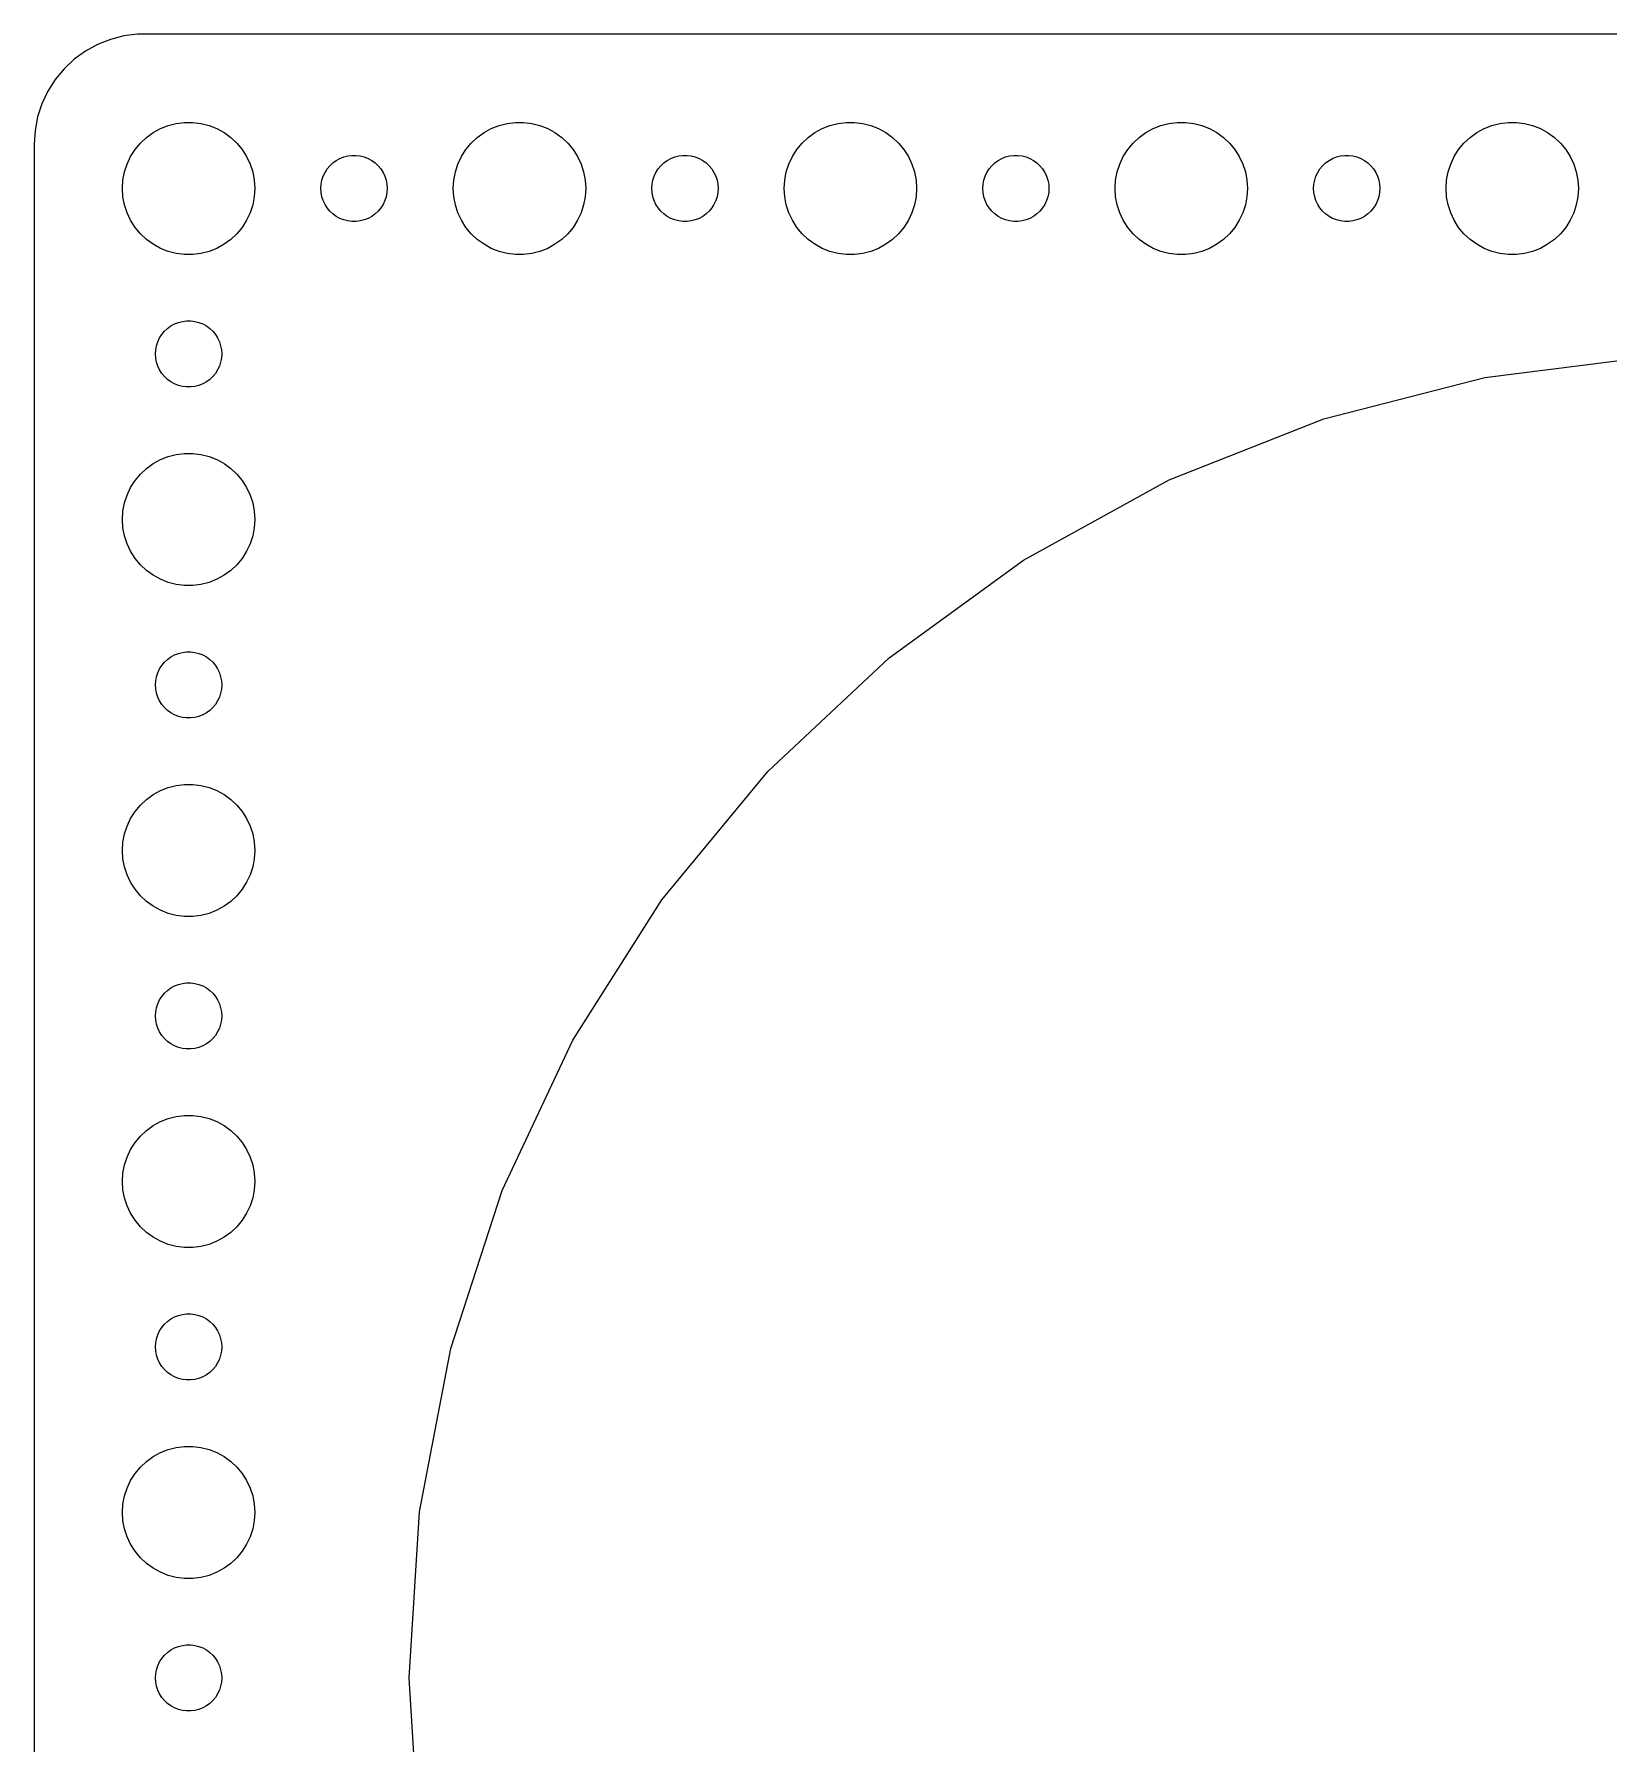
# Model space of a CAD drawing. Header units: metres. Extents: x -202 to 202, y -74 to 74.
# Drawn here: x -202 to -130.6, y -3 to 74.5 of the extents above; entities that cross this region are included whole.
import ezdxf

# ---------------------------------------------------------------- set-up
doc = ezdxf.new("R2010")
doc.units = ezdxf.units.M

msp = doc.modelspace()

# ---------------------------------------------------------------- linework, layer by layer
for p, q in [((-197.937, 74.4114), (-198.545, 74.2553)), ((-197.314, 74.4901), (-197.937, 74.4114)), ((197.314, 74.4901), (-197.314, 74.4901)), ((-199.679, 73.7216), (-200.187, 73.3526)), ((-199.129, 74.0241), (-199.679, 73.7216)), ((-198.545, 74.2553), (-199.129, 74.0241)), ((-200.645, 72.9227), (-201.045, 72.4389)), ((-200.187, 73.3526), (-200.645, 72.9227)), ((-201.045, 72.4389), (-201.382, 71.9088)), ((-201.649, 71.3406), (-201.843, 70.7434)), ((-201.382, 71.9088), (-201.649, 71.3406)), ((-201.843, 70.7434), (-201.961, 70.1267)), ((-201.961, 70.1267), (-202, 69.5)), ((-197.187, 69.5536), (-196.912, 69.8115)), ((-196.912, 69.8115), (-196.607, 70.033)), ((-196.607, 70.033), (-196.277, 70.2145)), ((-196.277, 70.2145), (-195.927, 70.3532)), ((-195.927, 70.3532), (-195.562, 70.4469)), ((-195.562, 70.4469), (-195.188, 70.4941)), ((-195.188, 70.4941), (-194.812, 70.4941)), ((-194.812, 70.4941), (-194.438, 70.4469)), ((-194.438, 70.4469), (-194.073, 70.3532)), ((-194.073, 70.3532), (-193.723, 70.2145)), ((-193.723, 70.2145), (-193.393, 70.033)), ((-193.393, 70.033), (-193.088, 69.8115)), ((-193.088, 69.8115), (-192.813, 69.5536)), ((-182.187, 69.5536), (-181.912, 69.8115)), ((-181.912, 69.8115), (-181.607, 70.033)), ((-181.607, 70.033), (-181.277, 70.2145)), ((-181.277, 70.2145), (-180.927, 70.3532)), ((-180.927, 70.3532), (-180.562, 70.4469)), ((-180.562, 70.4469), (-180.188, 70.4941)), ((-180.188, 70.4941), (-179.812, 70.4941)), ((-179.812, 70.4941), (-179.438, 70.4469)), ((-179.438, 70.4469), (-179.073, 70.3532)), ((-179.073, 70.3532), (-178.723, 70.2145)), ((-178.723, 70.2145), (-178.393, 70.033)), ((-178.393, 70.033), (-178.088, 69.8115)), ((-178.088, 69.8115), (-177.813, 69.5536)), ((-167.187, 69.5536), (-166.912, 69.8115)), ((-166.912, 69.8115), (-166.607, 70.033)), ((-166.607, 70.033), (-166.277, 70.2145)), ((-166.277, 70.2145), (-165.927, 70.3532)), ((-165.927, 70.3532), (-165.562, 70.4469)), ((-165.562, 70.4469), (-165.188, 70.4941)), ((-165.188, 70.4941), (-164.812, 70.4941)), ((-164.812, 70.4941), (-164.438, 70.4469)), ((-164.438, 70.4469), (-164.073, 70.3532)), ((-164.073, 70.3532), (-163.723, 70.2145)), ((-163.723, 70.2145), (-163.393, 70.033)), ((-163.393, 70.033), (-163.088, 69.8115)), ((-163.088, 69.8115), (-162.813, 69.5536)), ((-152.187, 69.5536), (-151.912, 69.8115)), ((-151.912, 69.8115), (-151.607, 70.033)), ((-151.607, 70.033), (-151.277, 70.2145)), ((-151.277, 70.2145), (-150.927, 70.3532)), ((-150.927, 70.3532), (-150.562, 70.4469)), ((-150.562, 70.4469), (-150.188, 70.4941)), ((-150.188, 70.4941), (-149.812, 70.4941)), ((-149.812, 70.4941), (-149.438, 70.4469)), ((-149.438, 70.4469), (-149.073, 70.3532)), ((-149.073, 70.3532), (-148.723, 70.2145)), ((-148.723, 70.2145), (-148.393, 70.033)), ((-148.393, 70.033), (-148.088, 69.8115)), ((-148.088, 69.8115), (-147.813, 69.5536)), ((-137.187, 69.5536), (-136.912, 69.8115)), ((-136.912, 69.8115), (-136.607, 70.033)), ((-136.607, 70.033), (-136.277, 70.2145)), ((-136.277, 70.2145), (-135.927, 70.3532)), ((-135.927, 70.3532), (-135.562, 70.4469)), ((-135.562, 70.4469), (-135.188, 70.4941)), ((-135.188, 70.4941), (-134.812, 70.4941)), ((-134.812, 70.4941), (-134.438, 70.4469)), ((-134.438, 70.4469), (-134.073, 70.3532)), ((-134.073, 70.3532), (-133.723, 70.2145)), ((-133.723, 70.2145), (-133.393, 70.033)), ((-133.393, 70.033), (-133.088, 69.8115)), ((-133.088, 69.8115), (-132.813, 69.5536)), ((-202, 69.5), (-202, -69.5)), ((-197.629, 68.9453), (-197.427, 69.2634)), ((-197.427, 69.2634), (-197.187, 69.5536)), ((-192.813, 69.5536), (-192.573, 69.2634)), ((-192.573, 69.2634), (-192.371, 68.9453)), ((-187.964, 68.9266), (-187.781, 68.9734)), ((-187.781, 68.9734), (-187.594, 68.997)), ((-187.594, 68.997), (-187.406, 68.997)), ((-187.406, 68.997), (-187.219, 68.9734)), ((-187.219, 68.9734), (-187.036, 68.9266)), ((-182.629, 68.9453), (-182.427, 69.2634)), ((-182.427, 69.2634), (-182.187, 69.5536)), ((-177.813, 69.5536), (-177.573, 69.2634)), ((-177.573, 69.2634), (-177.371, 68.9453)), ((-172.964, 68.9266), (-172.781, 68.9734)), ((-172.781, 68.9734), (-172.594, 68.997)), ((-172.594, 68.997), (-172.406, 68.997)), ((-172.406, 68.997), (-172.219, 68.9734)), ((-172.219, 68.9734), (-172.036, 68.9266)), ((-167.629, 68.9453), (-167.427, 69.2634)), ((-167.427, 69.2634), (-167.187, 69.5536)), ((-162.813, 69.5536), (-162.573, 69.2634)), ((-162.573, 69.2634), (-162.371, 68.9453)), ((-157.964, 68.9266), (-157.781, 68.9734)), ((-157.781, 68.9734), (-157.594, 68.997)), ((-157.594, 68.997), (-157.406, 68.997)), ((-157.406, 68.997), (-157.219, 68.9734)), ((-157.219, 68.9734), (-157.036, 68.9266)), ((-152.629, 68.9453), (-152.427, 69.2634)), ((-152.427, 69.2634), (-152.187, 69.5536)), ((-147.813, 69.5536), (-147.573, 69.2634)), ((-147.573, 69.2634), (-147.371, 68.9453)), ((-142.964, 68.9266), (-142.781, 68.9734)), ((-142.781, 68.9734), (-142.594, 68.997)), ((-142.594, 68.997), (-142.406, 68.997)), ((-142.406, 68.997), (-142.219, 68.9734)), ((-142.219, 68.9734), (-142.036, 68.9266)), ((-137.629, 68.9453), (-137.427, 69.2634)), ((-137.427, 69.2634), (-137.187, 69.5536)), ((-132.813, 69.5536), (-132.573, 69.2634)), ((-132.573, 69.2634), (-132.371, 68.9453)), ((-197.976, 67.876), (-197.906, 68.2461)), ((-197.906, 68.2461), (-197.789, 68.6044)), ((-197.789, 68.6044), (-197.629, 68.9453)), ((-192.371, 68.9453), (-192.211, 68.6044)), ((-192.211, 68.6044), (-192.094, 68.2461)), ((-192.094, 68.2461), (-192.024, 67.876)), ((-188.895, 68.0522), (-188.814, 68.2226)), ((-188.814, 68.2226), (-188.714, 68.3817)), ((-188.714, 68.3817), (-188.593, 68.5268)), ((-188.593, 68.5268), (-188.456, 68.6558)), ((-188.456, 68.6558), (-188.304, 68.7665)), ((-188.304, 68.7665), (-188.139, 68.8572)), ((-188.139, 68.8572), (-187.964, 68.9266)), ((-187.036, 68.9266), (-186.861, 68.8572)), ((-186.861, 68.8572), (-186.696, 68.7665)), ((-186.696, 68.7665), (-186.544, 68.6558)), ((-186.544, 68.6558), (-186.407, 68.5268)), ((-186.407, 68.5268), (-186.286, 68.3817)), ((-186.286, 68.3817), (-186.186, 68.2226)), ((-186.186, 68.2226), (-186.105, 68.0522)), ((-182.976, 67.876), (-182.906, 68.2461)), ((-182.906, 68.2461), (-182.789, 68.6044)), ((-182.789, 68.6044), (-182.629, 68.9453)), ((-177.371, 68.9453), (-177.211, 68.6044)), ((-177.211, 68.6044), (-177.094, 68.2461)), ((-177.094, 68.2461), (-177.024, 67.876)), ((-173.895, 68.0522), (-173.814, 68.2226)), ((-173.814, 68.2226), (-173.714, 68.3817)), ((-173.714, 68.3817), (-173.593, 68.5268)), ((-173.593, 68.5268), (-173.456, 68.6558)), ((-173.456, 68.6558), (-173.304, 68.7665)), ((-173.304, 68.7665), (-173.139, 68.8572)), ((-173.139, 68.8572), (-172.964, 68.9266)), ((-172.036, 68.9266), (-171.861, 68.8572)), ((-171.861, 68.8572), (-171.696, 68.7665)), ((-171.696, 68.7665), (-171.544, 68.6558)), ((-171.544, 68.6558), (-171.407, 68.5268)), ((-171.407, 68.5268), (-171.286, 68.3817)), ((-171.286, 68.3817), (-171.186, 68.2226)), ((-171.186, 68.2226), (-171.105, 68.0522)), ((-167.976, 67.876), (-167.906, 68.2461)), ((-167.906, 68.2461), (-167.789, 68.6044)), ((-167.789, 68.6044), (-167.629, 68.9453)), ((-162.371, 68.9453), (-162.211, 68.6044)), ((-162.211, 68.6044), (-162.094, 68.2461)), ((-162.094, 68.2461), (-162.024, 67.876)), ((-158.895, 68.0522), (-158.814, 68.2226)), ((-158.814, 68.2226), (-158.714, 68.3817)), ((-158.714, 68.3817), (-158.593, 68.5268)), ((-158.593, 68.5268), (-158.456, 68.6558)), ((-158.456, 68.6558), (-158.304, 68.7665)), ((-158.304, 68.7665), (-158.139, 68.8572)), ((-158.139, 68.8572), (-157.964, 68.9266)), ((-157.036, 68.9266), (-156.861, 68.8572)), ((-156.861, 68.8572), (-156.696, 68.7665)), ((-156.696, 68.7665), (-156.544, 68.6558)), ((-156.544, 68.6558), (-156.407, 68.5268)), ((-156.407, 68.5268), (-156.286, 68.3817)), ((-156.286, 68.3817), (-156.186, 68.2226)), ((-156.186, 68.2226), (-156.105, 68.0522)), ((-152.976, 67.876), (-152.906, 68.2461)), ((-152.906, 68.2461), (-152.789, 68.6044)), ((-152.789, 68.6044), (-152.629, 68.9453)), ((-147.371, 68.9453), (-147.211, 68.6044)), ((-147.211, 68.6044), (-147.094, 68.2461)), ((-147.094, 68.2461), (-147.024, 67.876)), ((-143.895, 68.0522), (-143.814, 68.2226)), ((-143.814, 68.2226), (-143.714, 68.3817)), ((-143.714, 68.3817), (-143.593, 68.5268)), ((-143.593, 68.5268), (-143.456, 68.6558)), ((-143.456, 68.6558), (-143.304, 68.7665)), ((-143.304, 68.7665), (-143.139, 68.8572)), ((-143.139, 68.8572), (-142.964, 68.9266)), ((-142.036, 68.9266), (-141.861, 68.8572)), ((-141.861, 68.8572), (-141.696, 68.7665)), ((-141.696, 68.7665), (-141.544, 68.6558)), ((-141.544, 68.6558), (-141.407, 68.5268)), ((-141.407, 68.5268), (-141.286, 68.3817)), ((-141.286, 68.3817), (-141.186, 68.2226)), ((-141.186, 68.2226), (-141.105, 68.0522)), ((-137.976, 67.876), (-137.906, 68.2461)), ((-137.906, 68.2461), (-137.789, 68.6044)), ((-137.789, 68.6044), (-137.629, 68.9453)), ((-132.371, 68.9453), (-132.211, 68.6044)), ((-132.211, 68.6044), (-132.094, 68.2461)), ((-132.094, 68.2461), (-132.024, 67.876)), ((-198, 67.5), (-197.976, 67.876)), ((-197.976, 67.124), (-198, 67.5)), ((-192.024, 67.876), (-192, 67.5)), ((-192, 67.5), (-192.024, 67.124)), ((-189, 67.5), (-188.988, 67.688)), ((-188.988, 67.312), (-189, 67.5)), ((-188.988, 67.688), (-188.953, 67.873)), ((-188.953, 67.873), (-188.895, 68.0522)), ((-186.105, 68.0522), (-186.047, 67.873)), ((-186.047, 67.873), (-186.012, 67.688)), ((-186.012, 67.688), (-186, 67.5)), ((-186, 67.5), (-186.012, 67.312)), ((-183, 67.5), (-182.976, 67.876)), ((-182.976, 67.124), (-183, 67.5)), ((-177.024, 67.876), (-177, 67.5)), ((-177, 67.5), (-177.024, 67.124)), ((-174, 67.5), (-173.988, 67.688)), ((-173.988, 67.312), (-174, 67.5)), ((-173.988, 67.688), (-173.953, 67.873)), ((-173.953, 67.873), (-173.895, 68.0522)), ((-171.105, 68.0522), (-171.047, 67.873)), ((-171.047, 67.873), (-171.012, 67.688)), ((-171.012, 67.688), (-171, 67.5)), ((-171, 67.5), (-171.012, 67.312)), ((-168, 67.5), (-167.976, 67.876)), ((-167.976, 67.124), (-168, 67.5)), ((-162.024, 67.876), (-162, 67.5)), ((-162, 67.5), (-162.024, 67.124)), ((-159, 67.5), (-158.988, 67.688)), ((-158.988, 67.312), (-159, 67.5)), ((-158.988, 67.688), (-158.953, 67.873)), ((-158.953, 67.873), (-158.895, 68.0522)), ((-156.105, 68.0522), (-156.047, 67.873)), ((-156.047, 67.873), (-156.012, 67.688)), ((-156.012, 67.688), (-156, 67.5)), ((-156, 67.5), (-156.012, 67.312)), ((-153, 67.5), (-152.976, 67.876)), ((-152.976, 67.124), (-153, 67.5)), ((-147.024, 67.876), (-147, 67.5)), ((-147, 67.5), (-147.024, 67.124)), ((-144, 67.5), (-143.988, 67.688)), ((-143.988, 67.312), (-144, 67.5)), ((-143.988, 67.688), (-143.953, 67.873)), ((-143.953, 67.873), (-143.895, 68.0522)), ((-141.105, 68.0522), (-141.047, 67.873)), ((-141.047, 67.873), (-141.012, 67.688)), ((-141.012, 67.688), (-141, 67.5)), ((-141, 67.5), (-141.012, 67.312)), ((-138, 67.5), (-137.976, 67.876)), ((-137.976, 67.124), (-138, 67.5)), ((-132.024, 67.876), (-132, 67.5)), ((-132, 67.5), (-132.024, 67.124)), ((-197.906, 66.7539), (-197.976, 67.124)), ((-197.789, 66.3956), (-197.906, 66.7539)), ((-192.094, 66.7539), (-192.211, 66.3956)), ((-192.024, 67.124), (-192.094, 66.7539)), ((-188.953, 67.127), (-188.988, 67.312)), ((-188.895, 66.9478), (-188.953, 67.127)), ((-188.814, 66.7774), (-188.895, 66.9478)), ((-188.714, 66.6183), (-188.814, 66.7774)), ((-186.186, 66.7774), (-186.286, 66.6183)), ((-186.105, 66.9478), (-186.186, 66.7774)), ((-186.047, 67.127), (-186.105, 66.9478)), ((-186.012, 67.312), (-186.047, 67.127)), ((-182.906, 66.7539), (-182.976, 67.124)), ((-182.789, 66.3956), (-182.906, 66.7539)), ((-177.094, 66.7539), (-177.211, 66.3956)), ((-177.024, 67.124), (-177.094, 66.7539)), ((-173.953, 67.127), (-173.988, 67.312)), ((-173.895, 66.9478), (-173.953, 67.127)), ((-173.814, 66.7774), (-173.895, 66.9478)), ((-173.714, 66.6183), (-173.814, 66.7774)), ((-171.186, 66.7774), (-171.286, 66.6183)), ((-171.105, 66.9478), (-171.186, 66.7774)), ((-171.047, 67.127), (-171.105, 66.9478)), ((-171.012, 67.312), (-171.047, 67.127)), ((-167.906, 66.7539), (-167.976, 67.124)), ((-167.789, 66.3956), (-167.906, 66.7539)), ((-162.094, 66.7539), (-162.211, 66.3956)), ((-162.024, 67.124), (-162.094, 66.7539)), ((-158.953, 67.127), (-158.988, 67.312)), ((-158.895, 66.9478), (-158.953, 67.127)), ((-158.814, 66.7774), (-158.895, 66.9478)), ((-158.714, 66.6183), (-158.814, 66.7774)), ((-156.186, 66.7774), (-156.286, 66.6183)), ((-156.105, 66.9478), (-156.186, 66.7774)), ((-156.047, 67.127), (-156.105, 66.9478)), ((-156.012, 67.312), (-156.047, 67.127)), ((-152.906, 66.7539), (-152.976, 67.124)), ((-152.789, 66.3956), (-152.906, 66.7539)), ((-147.094, 66.7539), (-147.211, 66.3956)), ((-147.024, 67.124), (-147.094, 66.7539)), ((-143.953, 67.127), (-143.988, 67.312)), ((-143.895, 66.9478), (-143.953, 67.127)), ((-143.814, 66.7774), (-143.895, 66.9478)), ((-143.714, 66.6183), (-143.814, 66.7774)), ((-141.186, 66.7774), (-141.286, 66.6183)), ((-141.105, 66.9478), (-141.186, 66.7774)), ((-141.047, 67.127), (-141.105, 66.9478)), ((-141.012, 67.312), (-141.047, 67.127)), ((-137.906, 66.7539), (-137.976, 67.124)), ((-137.789, 66.3956), (-137.906, 66.7539)), ((-132.094, 66.7539), (-132.211, 66.3956)), ((-132.024, 67.124), (-132.094, 66.7539)), ((-197.629, 66.0547), (-197.789, 66.3956)), ((-197.427, 65.7366), (-197.629, 66.0547)), ((-192.371, 66.0547), (-192.573, 65.7366)), ((-192.211, 66.3956), (-192.371, 66.0547)), ((-188.593, 66.4732), (-188.714, 66.6183)), ((-188.456, 66.3442), (-188.593, 66.4732)), ((-188.304, 66.2335), (-188.456, 66.3442)), ((-188.139, 66.1428), (-188.304, 66.2335)), ((-187.964, 66.0734), (-188.139, 66.1428)), ((-187.781, 66.0266), (-187.964, 66.0734)), ((-187.594, 66.003), (-187.781, 66.0266)), ((-187.406, 66.003), (-187.594, 66.003)), ((-187.219, 66.0266), (-187.406, 66.003)), ((-187.036, 66.0734), (-187.219, 66.0266)), ((-186.861, 66.1428), (-187.036, 66.0734)), ((-186.696, 66.2335), (-186.861, 66.1428)), ((-186.544, 66.3442), (-186.696, 66.2335)), ((-186.407, 66.4732), (-186.544, 66.3442)), ((-186.286, 66.6183), (-186.407, 66.4732)), ((-182.629, 66.0547), (-182.789, 66.3956)), ((-182.427, 65.7366), (-182.629, 66.0547)), ((-177.371, 66.0547), (-177.573, 65.7366)), ((-177.211, 66.3956), (-177.371, 66.0547)), ((-173.593, 66.4732), (-173.714, 66.6183)), ((-173.456, 66.3442), (-173.593, 66.4732)), ((-173.304, 66.2335), (-173.456, 66.3442)), ((-173.139, 66.1428), (-173.304, 66.2335)), ((-172.964, 66.0734), (-173.139, 66.1428)), ((-172.781, 66.0266), (-172.964, 66.0734)), ((-172.594, 66.003), (-172.781, 66.0266)), ((-172.406, 66.003), (-172.594, 66.003)), ((-172.219, 66.0266), (-172.406, 66.003)), ((-172.036, 66.0734), (-172.219, 66.0266)), ((-171.861, 66.1428), (-172.036, 66.0734)), ((-171.696, 66.2335), (-171.861, 66.1428)), ((-171.544, 66.3442), (-171.696, 66.2335)), ((-171.407, 66.4732), (-171.544, 66.3442)), ((-171.286, 66.6183), (-171.407, 66.4732)), ((-167.629, 66.0547), (-167.789, 66.3956)), ((-167.427, 65.7366), (-167.629, 66.0547)), ((-162.371, 66.0547), (-162.573, 65.7366)), ((-162.211, 66.3956), (-162.371, 66.0547)), ((-158.593, 66.4732), (-158.714, 66.6183)), ((-158.456, 66.3442), (-158.593, 66.4732)), ((-158.304, 66.2335), (-158.456, 66.3442)), ((-158.139, 66.1428), (-158.304, 66.2335)), ((-157.964, 66.0734), (-158.139, 66.1428)), ((-157.781, 66.0266), (-157.964, 66.0734)), ((-157.594, 66.003), (-157.781, 66.0266)), ((-157.406, 66.003), (-157.594, 66.003)), ((-157.219, 66.0266), (-157.406, 66.003)), ((-157.036, 66.0734), (-157.219, 66.0266)), ((-156.861, 66.1428), (-157.036, 66.0734)), ((-156.696, 66.2335), (-156.861, 66.1428)), ((-156.544, 66.3442), (-156.696, 66.2335)), ((-156.407, 66.4732), (-156.544, 66.3442)), ((-156.286, 66.6183), (-156.407, 66.4732)), ((-152.629, 66.0547), (-152.789, 66.3956)), ((-152.427, 65.7366), (-152.629, 66.0547)), ((-147.371, 66.0547), (-147.573, 65.7366)), ((-147.211, 66.3956), (-147.371, 66.0547)), ((-143.593, 66.4732), (-143.714, 66.6183)), ((-143.456, 66.3442), (-143.593, 66.4732)), ((-143.304, 66.2335), (-143.456, 66.3442)), ((-143.139, 66.1428), (-143.304, 66.2335)), ((-142.964, 66.0734), (-143.139, 66.1428)), ((-142.781, 66.0266), (-142.964, 66.0734)), ((-142.594, 66.003), (-142.781, 66.0266)), ((-142.406, 66.003), (-142.594, 66.003)), ((-142.219, 66.0266), (-142.406, 66.003)), ((-142.036, 66.0734), (-142.219, 66.0266)), ((-141.861, 66.1428), (-142.036, 66.0734)), ((-141.696, 66.2335), (-141.861, 66.1428)), ((-141.544, 66.3442), (-141.696, 66.2335)), ((-141.407, 66.4732), (-141.544, 66.3442)), ((-141.286, 66.6183), (-141.407, 66.4732)), ((-137.629, 66.0547), (-137.789, 66.3956)), ((-137.427, 65.7366), (-137.629, 66.0547)), ((-132.371, 66.0547), (-132.573, 65.7366)), ((-132.211, 66.3956), (-132.371, 66.0547)), ((-197.187, 65.4464), (-197.427, 65.7366)), ((-196.912, 65.1885), (-197.187, 65.4464)), ((-196.607, 64.967), (-196.912, 65.1885)), ((-193.088, 65.1885), (-193.393, 64.967)), ((-192.813, 65.4464), (-193.088, 65.1885)), ((-192.573, 65.7366), (-192.813, 65.4464)), ((-182.187, 65.4464), (-182.427, 65.7366)), ((-181.912, 65.1885), (-182.187, 65.4464)), ((-181.607, 64.967), (-181.912, 65.1885)), ((-178.088, 65.1885), (-178.393, 64.967)), ((-177.813, 65.4464), (-178.088, 65.1885)), ((-177.573, 65.7366), (-177.813, 65.4464)), ((-167.187, 65.4464), (-167.427, 65.7366)), ((-166.912, 65.1885), (-167.187, 65.4464)), ((-166.607, 64.967), (-166.912, 65.1885)), ((-163.088, 65.1885), (-163.393, 64.967)), ((-162.813, 65.4464), (-163.088, 65.1885)), ((-162.573, 65.7366), (-162.813, 65.4464)), ((-152.187, 65.4464), (-152.427, 65.7366)), ((-151.912, 65.1885), (-152.187, 65.4464)), ((-151.607, 64.967), (-151.912, 65.1885)), ((-148.088, 65.1885), (-148.393, 64.967)), ((-147.813, 65.4464), (-148.088, 65.1885)), ((-147.573, 65.7366), (-147.813, 65.4464)), ((-137.187, 65.4464), (-137.427, 65.7366)), ((-136.912, 65.1885), (-137.187, 65.4464)), ((-136.607, 64.967), (-136.912, 65.1885)), ((-133.088, 65.1885), (-133.393, 64.967)), ((-132.813, 65.4464), (-133.088, 65.1885)), ((-132.573, 65.7366), (-132.813, 65.4464)), ((-196.277, 64.7855), (-196.607, 64.967)), ((-195.927, 64.6468), (-196.277, 64.7855)), ((-195.562, 64.5531), (-195.927, 64.6468)), ((-195.188, 64.5059), (-195.562, 64.5531)), ((-194.812, 64.5059), (-195.188, 64.5059)), ((-194.438, 64.5531), (-194.812, 64.5059)), ((-194.073, 64.6468), (-194.438, 64.5531)), ((-193.723, 64.7855), (-194.073, 64.6468)), ((-193.393, 64.967), (-193.723, 64.7855)), ((-181.277, 64.7855), (-181.607, 64.967)), ((-180.927, 64.6468), (-181.277, 64.7855)), ((-180.562, 64.5531), (-180.927, 64.6468)), ((-180.188, 64.5059), (-180.562, 64.5531)), ((-179.812, 64.5059), (-180.188, 64.5059)), ((-179.438, 64.5531), (-179.812, 64.5059)), ((-179.073, 64.6468), (-179.438, 64.5531)), ((-178.723, 64.7855), (-179.073, 64.6468)), ((-178.393, 64.967), (-178.723, 64.7855)), ((-166.277, 64.7855), (-166.607, 64.967)), ((-165.927, 64.6468), (-166.277, 64.7855)), ((-165.562, 64.5531), (-165.927, 64.6468)), ((-165.188, 64.5059), (-165.562, 64.5531)), ((-164.812, 64.5059), (-165.188, 64.5059)), ((-164.438, 64.5531), (-164.812, 64.5059)), ((-164.073, 64.6468), (-164.438, 64.5531)), ((-163.723, 64.7855), (-164.073, 64.6468)), ((-163.393, 64.967), (-163.723, 64.7855)), ((-151.277, 64.7855), (-151.607, 64.967)), ((-150.927, 64.6468), (-151.277, 64.7855)), ((-150.562, 64.5531), (-150.927, 64.6468)), ((-150.188, 64.5059), (-150.562, 64.5531)), ((-149.812, 64.5059), (-150.188, 64.5059)), ((-149.438, 64.5531), (-149.812, 64.5059)), ((-149.073, 64.6468), (-149.438, 64.5531)), ((-148.723, 64.7855), (-149.073, 64.6468)), ((-148.393, 64.967), (-148.723, 64.7855)), ((-136.277, 64.7855), (-136.607, 64.967)), ((-135.927, 64.6468), (-136.277, 64.7855)), ((-135.562, 64.5531), (-135.927, 64.6468)), ((-135.188, 64.5059), (-135.562, 64.5531)), ((-134.812, 64.5059), (-135.188, 64.5059)), ((-134.438, 64.5531), (-134.812, 64.5059)), ((-134.073, 64.6468), (-134.438, 64.5531)), ((-133.723, 64.7855), (-134.073, 64.6468)), ((-133.393, 64.967), (-133.723, 64.7855)), ((-195.956, 61.1558), (-195.804, 61.2665)), ((-195.804, 61.2665), (-195.639, 61.3572)), ((-195.639, 61.3572), (-195.464, 61.4266)), ((-195.464, 61.4266), (-195.281, 61.4734)), ((-195.281, 61.4734), (-195.094, 61.497)), ((-195.094, 61.497), (-194.906, 61.497)), ((-194.906, 61.497), (-194.719, 61.4734)), ((-194.719, 61.4734), (-194.536, 61.4266)), ((-194.536, 61.4266), (-194.361, 61.3572)), ((-194.361, 61.3572), (-194.196, 61.2665)), ((-194.196, 61.2665), (-194.044, 61.1558)), ((-196.453, 60.373), (-196.395, 60.5522)), ((-196.395, 60.5522), (-196.314, 60.7226)), ((-196.314, 60.7226), (-196.214, 60.8817)), ((-196.214, 60.8817), (-196.093, 61.0268)), ((-196.093, 61.0268), (-195.956, 61.1558)), ((-194.044, 61.1558), (-193.907, 61.0268)), ((-193.907, 61.0268), (-193.786, 60.8817)), ((-193.786, 60.8817), (-193.686, 60.7226)), ((-193.686, 60.7226), (-193.605, 60.5522)), ((-193.605, 60.5522), (-193.547, 60.373)), ((-196.5, 60), (-196.488, 60.188)), ((-196.488, 59.812), (-196.5, 60)), ((-196.488, 60.188), (-196.453, 60.373)), ((-196.453, 59.627), (-196.488, 59.812)), ((-193.547, 60.373), (-193.512, 60.188)), ((-193.512, 59.812), (-193.547, 59.627)), ((-193.512, 60.188), (-193.5, 60)), ((-193.5, 60), (-193.512, 59.812)), ((-136.243, 58.9372), (-128.767, 59.8816)), ((-196.395, 59.4478), (-196.453, 59.627)), ((-196.314, 59.2774), (-196.395, 59.4478)), ((-196.214, 59.1183), (-196.314, 59.2774)), ((-196.093, 58.9732), (-196.214, 59.1183)), ((-195.956, 58.8442), (-196.093, 58.9732)), ((-193.907, 58.9732), (-194.044, 58.8442)), ((-193.786, 59.1183), (-193.907, 58.9732)), ((-193.686, 59.2774), (-193.786, 59.1183)), ((-193.605, 59.4478), (-193.686, 59.2774)), ((-193.547, 59.627), (-193.605, 59.4478)), ((-143.541, 57.0634), (-136.243, 58.9372)), ((-195.804, 58.7335), (-195.956, 58.8442)), ((-195.639, 58.6428), (-195.804, 58.7335)), ((-195.464, 58.5734), (-195.639, 58.6428)), ((-195.281, 58.5266), (-195.464, 58.5734)), ((-195.094, 58.503), (-195.281, 58.5266)), ((-194.906, 58.503), (-195.094, 58.503)), ((-194.719, 58.5266), (-194.906, 58.503)), ((-194.536, 58.5734), (-194.719, 58.5266)), ((-194.361, 58.6428), (-194.536, 58.5734)), ((-194.196, 58.7335), (-194.361, 58.6428)), ((-194.044, 58.8442), (-194.196, 58.7335)), ((-150.547, 54.2896), (-143.541, 57.0634)), ((-196.912, 54.8115), (-196.607, 55.033)), ((-196.607, 55.033), (-196.277, 55.2145)), ((-196.277, 55.2145), (-195.927, 55.3532)), ((-195.927, 55.3532), (-195.562, 55.4469)), ((-195.562, 55.4469), (-195.188, 55.4941)), ((-195.188, 55.4941), (-194.812, 55.4941)), ((-194.812, 55.4941), (-194.438, 55.4469)), ((-194.438, 55.4469), (-194.073, 55.3532)), ((-194.073, 55.3532), (-193.723, 55.2145)), ((-193.723, 55.2145), (-193.393, 55.033)), ((-193.393, 55.033), (-193.088, 54.8115)), ((-197.629, 53.9453), (-197.427, 54.2634)), ((-197.427, 54.2634), (-197.187, 54.5536)), ((-197.187, 54.5536), (-196.912, 54.8115)), ((-193.088, 54.8115), (-192.813, 54.5536)), ((-192.813, 54.5536), (-192.573, 54.2634)), ((-192.573, 54.2634), (-192.371, 53.9453)), ((-157.15, 50.6597), (-150.547, 54.2896)), ((-197.906, 53.2461), (-197.789, 53.6044)), ((-197.789, 53.6044), (-197.629, 53.9453)), ((-192.371, 53.9453), (-192.211, 53.6044)), ((-192.211, 53.6044), (-192.094, 53.2461)), ((-198, 52.5), (-197.976, 52.876)), ((-197.976, 52.876), (-197.906, 53.2461)), ((-192.094, 53.2461), (-192.024, 52.876)), ((-192.024, 52.876), (-192, 52.5)), ((-197.976, 52.124), (-198, 52.5)), ((-197.906, 51.7539), (-197.976, 52.124)), ((-192.024, 52.124), (-192.094, 51.7539)), ((-192, 52.5), (-192.024, 52.124)), ((-197.789, 51.3956), (-197.906, 51.7539)), ((-197.629, 51.0547), (-197.789, 51.3956)), ((-192.211, 51.3956), (-192.371, 51.0547)), ((-192.094, 51.7539), (-192.211, 51.3956)), ((-197.427, 50.7366), (-197.629, 51.0547)), ((-197.187, 50.4464), (-197.427, 50.7366)), ((-196.912, 50.1885), (-197.187, 50.4464)), ((-192.813, 50.4464), (-193.088, 50.1885)), ((-192.573, 50.7366), (-192.813, 50.4464)), ((-192.371, 51.0547), (-192.573, 50.7366)), ((-163.245, 46.2308), (-157.15, 50.6597)), ((-196.607, 49.967), (-196.912, 50.1885)), ((-196.277, 49.7855), (-196.607, 49.967)), ((-195.927, 49.6468), (-196.277, 49.7855)), ((-195.562, 49.5531), (-195.927, 49.6468)), ((-194.073, 49.6468), (-194.438, 49.5531)), ((-193.723, 49.7855), (-194.073, 49.6468)), ((-193.393, 49.967), (-193.723, 49.7855)), ((-193.088, 50.1885), (-193.393, 49.967)), ((-195.188, 49.5059), (-195.562, 49.5531)), ((-194.812, 49.5059), (-195.188, 49.5059)), ((-194.438, 49.5531), (-194.812, 49.5059)), ((-195.281, 46.4734), (-195.094, 46.497)), ((-195.094, 46.497), (-194.906, 46.497)), ((-194.906, 46.497), (-194.719, 46.4734)), ((-196.395, 45.5522), (-196.314, 45.7226)), ((-196.314, 45.7226), (-196.214, 45.8817)), ((-196.214, 45.8817), (-196.093, 46.0268)), ((-196.093, 46.0268), (-195.956, 46.1558)), ((-195.956, 46.1558), (-195.804, 46.2665)), ((-195.804, 46.2665), (-195.639, 46.3572)), ((-195.639, 46.3572), (-195.464, 46.4266)), ((-195.464, 46.4266), (-195.281, 46.4734)), ((-194.719, 46.4734), (-194.536, 46.4266)), ((-194.536, 46.4266), (-194.361, 46.3572)), ((-194.361, 46.3572), (-194.196, 46.2665)), ((-194.196, 46.2665), (-194.044, 46.1558)), ((-194.044, 46.1558), (-193.907, 46.0268)), ((-193.907, 46.0268), (-193.786, 45.8817)), ((-193.786, 45.8817), (-193.686, 45.7226)), ((-193.686, 45.7226), (-193.605, 45.5522)), ((-168.738, 41.0728), (-163.245, 46.2308)), ((-196.5, 45), (-196.488, 45.188)), ((-196.488, 44.812), (-196.5, 45)), ((-196.488, 45.188), (-196.453, 45.373)), ((-196.453, 45.373), (-196.395, 45.5522)), ((-193.605, 45.5522), (-193.547, 45.373)), ((-193.547, 45.373), (-193.512, 45.188)), ((-193.512, 45.188), (-193.5, 45)), ((-193.5, 45), (-193.512, 44.812)), ((-196.453, 44.627), (-196.488, 44.812)), ((-196.395, 44.4478), (-196.453, 44.627)), ((-196.314, 44.2774), (-196.395, 44.4478)), ((-196.214, 44.1183), (-196.314, 44.2774)), ((-193.686, 44.2774), (-193.786, 44.1183)), ((-193.605, 44.4478), (-193.686, 44.2774)), ((-193.547, 44.627), (-193.605, 44.4478)), ((-193.512, 44.812), (-193.547, 44.627)), ((-196.093, 43.9732), (-196.214, 44.1183)), ((-195.956, 43.8442), (-196.093, 43.9732)), ((-195.804, 43.7335), (-195.956, 43.8442)), ((-195.639, 43.6428), (-195.804, 43.7335)), ((-195.464, 43.5734), (-195.639, 43.6428)), ((-195.281, 43.5266), (-195.464, 43.5734)), ((-195.094, 43.503), (-195.281, 43.5266)), ((-194.906, 43.503), (-195.094, 43.503)), ((-194.719, 43.5266), (-194.906, 43.503)), ((-194.536, 43.5734), (-194.719, 43.5266)), ((-194.361, 43.6428), (-194.536, 43.5734)), ((-194.196, 43.7335), (-194.361, 43.6428)), ((-194.044, 43.8442), (-194.196, 43.7335)), ((-193.907, 43.9732), (-194.044, 43.8442)), ((-193.786, 44.1183), (-193.907, 43.9732)), ((-173.541, 35.2671), (-168.738, 41.0728)), ((-196.277, 40.2145), (-195.927, 40.3532)), ((-195.927, 40.3532), (-195.562, 40.4469)), ((-195.562, 40.4469), (-195.188, 40.4941)), ((-195.188, 40.4941), (-194.812, 40.4941)), ((-194.812, 40.4941), (-194.438, 40.4469)), ((-194.438, 40.4469), (-194.073, 40.3532)), ((-194.073, 40.3532), (-193.723, 40.2145)), ((-197.427, 39.2634), (-197.187, 39.5536)), ((-197.187, 39.5536), (-196.912, 39.8115)), ((-196.912, 39.8115), (-196.607, 40.033)), ((-196.607, 40.033), (-196.277, 40.2145)), ((-193.723, 40.2145), (-193.393, 40.033)), ((-193.393, 40.033), (-193.088, 39.8115)), ((-193.088, 39.8115), (-192.813, 39.5536)), ((-192.813, 39.5536), (-192.573, 39.2634)), ((-197.789, 38.6044), (-197.629, 38.9453)), ((-197.629, 38.9453), (-197.427, 39.2634)), ((-192.573, 39.2634), (-192.371, 38.9453)), ((-192.371, 38.9453), (-192.211, 38.6044)), ((-197.976, 37.876), (-197.906, 38.2461)), ((-197.906, 38.2461), (-197.789, 38.6044)), ((-192.211, 38.6044), (-192.094, 38.2461)), ((-192.094, 38.2461), (-192.024, 37.876)), ((-198, 37.5), (-197.976, 37.876)), ((-197.976, 37.124), (-198, 37.5)), ((-192.024, 37.876), (-192, 37.5)), ((-192, 37.5), (-192.024, 37.124)), ((-197.906, 36.7539), (-197.976, 37.124)), ((-197.789, 36.3956), (-197.906, 36.7539)), ((-192.094, 36.7539), (-192.211, 36.3956)), ((-192.024, 37.124), (-192.094, 36.7539)), ((-197.629, 36.0547), (-197.789, 36.3956)), ((-197.427, 35.7366), (-197.629, 36.0547)), ((-197.187, 35.4464), (-197.427, 35.7366)), ((-192.573, 35.7366), (-192.813, 35.4464)), ((-192.371, 36.0547), (-192.573, 35.7366)), ((-192.211, 36.3956), (-192.371, 36.0547)), ((-196.912, 35.1885), (-197.187, 35.4464)), ((-196.607, 34.967), (-196.912, 35.1885)), ((-196.277, 34.7855), (-196.607, 34.967)), ((-193.393, 34.967), (-193.723, 34.7855)), ((-193.088, 35.1885), (-193.393, 34.967)), ((-192.813, 35.4464), (-193.088, 35.1885)), ((-177.578, 28.9052), (-173.541, 35.2671)), ((-195.927, 34.6468), (-196.277, 34.7855)), ((-195.562, 34.5531), (-195.927, 34.6468)), ((-195.188, 34.5059), (-195.562, 34.5531)), ((-194.812, 34.5059), (-195.188, 34.5059)), ((-194.438, 34.5531), (-194.812, 34.5059)), ((-194.073, 34.6468), (-194.438, 34.5531)), ((-193.723, 34.7855), (-194.073, 34.6468)), ((-196.214, 30.8817), (-196.093, 31.0268)), ((-196.093, 31.0268), (-195.956, 31.1558)), ((-195.956, 31.1558), (-195.804, 31.2665)), ((-195.804, 31.2665), (-195.639, 31.3572)), ((-195.639, 31.3572), (-195.464, 31.4266)), ((-195.464, 31.4266), (-195.281, 31.4734)), ((-195.281, 31.4734), (-195.094, 31.497)), ((-195.094, 31.497), (-194.906, 31.497)), ((-194.906, 31.497), (-194.719, 31.4734)), ((-194.719, 31.4734), (-194.536, 31.4266)), ((-194.536, 31.4266), (-194.361, 31.3572)), ((-194.361, 31.3572), (-194.196, 31.2665)), ((-194.196, 31.2665), (-194.044, 31.1558)), ((-194.044, 31.1558), (-193.907, 31.0268)), ((-193.907, 31.0268), (-193.786, 30.8817)), ((-196.488, 30.188), (-196.453, 30.373)), ((-196.453, 30.373), (-196.395, 30.5522)), ((-196.395, 30.5522), (-196.314, 30.7226)), ((-196.314, 30.7226), (-196.214, 30.8817)), ((-193.786, 30.8817), (-193.686, 30.7226)), ((-193.686, 30.7226), (-193.605, 30.5522)), ((-193.605, 30.5522), (-193.547, 30.373)), ((-193.547, 30.373), (-193.512, 30.188)), ((-196.5, 30), (-196.488, 30.188)), ((-196.488, 29.812), (-196.5, 30)), ((-196.453, 29.627), (-196.488, 29.812)), ((-196.395, 29.4478), (-196.453, 29.627)), ((-196.314, 29.2774), (-196.395, 29.4478)), ((-193.605, 29.4478), (-193.686, 29.2774)), ((-193.547, 29.627), (-193.605, 29.4478)), ((-193.512, 29.812), (-193.547, 29.627)), ((-193.512, 30.188), (-193.5, 30)), ((-193.5, 30), (-193.512, 29.812)), ((-196.214, 29.1183), (-196.314, 29.2774)), ((-196.093, 28.9732), (-196.214, 29.1183)), ((-195.956, 28.8442), (-196.093, 28.9732)), ((-195.804, 28.7335), (-195.956, 28.8442)), ((-195.639, 28.6427), (-195.804, 28.7335)), ((-194.196, 28.7335), (-194.361, 28.6427)), ((-194.044, 28.8442), (-194.196, 28.7335)), ((-193.907, 28.9732), (-194.044, 28.8442)), ((-193.786, 29.1183), (-193.907, 28.9732)), ((-193.686, 29.2774), (-193.786, 29.1183)), ((-180.787, 22.0875), (-177.578, 28.9052)), ((-195.464, 28.5734), (-195.639, 28.6427)), ((-195.281, 28.5266), (-195.464, 28.5734)), ((-195.094, 28.503), (-195.281, 28.5266)), ((-194.906, 28.503), (-195.094, 28.503)), ((-194.719, 28.5266), (-194.906, 28.503)), ((-194.536, 28.5734), (-194.719, 28.5266)), ((-194.361, 28.6427), (-194.536, 28.5734)), ((-197.187, 24.5536), (-196.912, 24.8115)), ((-196.912, 24.8115), (-196.607, 25.033)), ((-196.607, 25.033), (-196.277, 25.2145)), ((-196.277, 25.2145), (-195.927, 25.3532)), ((-195.927, 25.3532), (-195.562, 25.4469)), ((-195.562, 25.4469), (-195.188, 25.4941)), ((-195.188, 25.4941), (-194.812, 25.4941)), ((-194.812, 25.4941), (-194.438, 25.4469)), ((-194.438, 25.4469), (-194.073, 25.3532)), ((-194.073, 25.3532), (-193.723, 25.2145)), ((-193.723, 25.2145), (-193.393, 25.033)), ((-193.393, 25.033), (-193.088, 24.8115)), ((-193.088, 24.8115), (-192.813, 24.5536)), ((-197.629, 23.9453), (-197.427, 24.2634)), ((-197.427, 24.2634), (-197.187, 24.5536)), ((-192.813, 24.5536), (-192.573, 24.2634)), ((-192.573, 24.2634), (-192.371, 23.9453)), ((-197.976, 22.876), (-197.906, 23.2461)), ((-197.906, 23.2461), (-197.789, 23.6044)), ((-197.789, 23.6044), (-197.629, 23.9453)), ((-192.371, 23.9453), (-192.211, 23.6044)), ((-192.211, 23.6044), (-192.094, 23.2461)), ((-192.094, 23.2461), (-192.024, 22.876)), ((-198, 22.5), (-197.976, 22.876)), ((-197.976, 22.124), (-198, 22.5)), ((-192.024, 22.876), (-192, 22.5)), ((-192, 22.5), (-192.024, 22.124)), ((-197.906, 21.7539), (-197.976, 22.124)), ((-197.789, 21.3956), (-197.906, 21.7539)), ((-192.094, 21.7539), (-192.211, 21.3956)), ((-192.024, 22.124), (-192.094, 21.7539)), ((-183.115, 14.9214), (-180.787, 22.0875)), ((-197.629, 21.0547), (-197.789, 21.3956)), ((-197.427, 20.7366), (-197.629, 21.0547)), ((-192.371, 21.0547), (-192.573, 20.7366)), ((-192.211, 21.3956), (-192.371, 21.0547)), ((-197.187, 20.4464), (-197.427, 20.7366)), ((-196.912, 20.1884), (-197.187, 20.4464)), ((-196.607, 19.967), (-196.912, 20.1884)), ((-193.088, 20.1884), (-193.393, 19.967)), ((-192.813, 20.4464), (-193.088, 20.1884)), ((-192.573, 20.7366), (-192.813, 20.4464)), ((-196.277, 19.7855), (-196.607, 19.967)), ((-195.927, 19.6468), (-196.277, 19.7855)), ((-195.562, 19.5531), (-195.927, 19.6468)), ((-195.188, 19.5059), (-195.562, 19.5531)), ((-194.812, 19.5059), (-195.188, 19.5059)), ((-194.438, 19.5531), (-194.812, 19.5059)), ((-194.073, 19.6468), (-194.438, 19.5531)), ((-193.723, 19.7855), (-194.073, 19.6468)), ((-193.393, 19.967), (-193.723, 19.7855)), ((-195.804, 16.2665), (-195.639, 16.3572)), ((-195.639, 16.3572), (-195.464, 16.4266)), ((-195.464, 16.4266), (-195.281, 16.4734)), ((-195.281, 16.4734), (-195.094, 16.497)), ((-195.094, 16.497), (-194.906, 16.497)), ((-194.906, 16.497), (-194.719, 16.4734)), ((-194.719, 16.4734), (-194.536, 16.4266)), ((-194.536, 16.4266), (-194.361, 16.3572)), ((-194.361, 16.3572), (-194.196, 16.2665)), ((-196.453, 15.373), (-196.395, 15.5522)), ((-196.395, 15.5522), (-196.314, 15.7226)), ((-196.314, 15.7226), (-196.214, 15.8817)), ((-196.214, 15.8817), (-196.093, 16.0268)), ((-196.093, 16.0268), (-195.956, 16.1558)), ((-195.956, 16.1558), (-195.804, 16.2665)), ((-194.196, 16.2665), (-194.044, 16.1558)), ((-194.044, 16.1558), (-193.907, 16.0268)), ((-193.907, 16.0268), (-193.786, 15.8817)), ((-193.786, 15.8817), (-193.686, 15.7226)), ((-193.686, 15.7226), (-193.605, 15.5522)), ((-193.605, 15.5522), (-193.547, 15.373)), ((-196.5, 15), (-196.488, 15.188)), ((-196.488, 14.812), (-196.5, 15)), ((-196.488, 15.188), (-196.453, 15.373)), ((-196.453, 14.627), (-196.488, 14.812)), ((-193.547, 15.373), (-193.512, 15.188)), ((-193.512, 14.812), (-193.547, 14.627)), ((-193.512, 15.188), (-193.5, 15)), ((-193.5, 15), (-193.512, 14.812)), ((-184.527, 7.51999), (-183.115, 14.9214)), ((-196.395, 14.4478), (-196.453, 14.627)), ((-196.314, 14.2774), (-196.395, 14.4478)), ((-196.214, 14.1183), (-196.314, 14.2774)), ((-196.093, 13.9732), (-196.214, 14.1183)), ((-195.956, 13.8442), (-196.093, 13.9732)), ((-193.907, 13.9732), (-194.044, 13.8442)), ((-193.786, 14.1183), (-193.907, 13.9732)), ((-193.686, 14.2774), (-193.786, 14.1183)), ((-193.605, 14.4478), (-193.686, 14.2774)), ((-193.547, 14.627), (-193.605, 14.4478)), ((-195.804, 13.7335), (-195.956, 13.8442)), ((-195.639, 13.6427), (-195.804, 13.7335)), ((-195.464, 13.5734), (-195.639, 13.6427)), ((-195.281, 13.5266), (-195.464, 13.5734)), ((-195.094, 13.5029), (-195.281, 13.5266)), ((-194.906, 13.5029), (-195.094, 13.5029)), ((-194.719, 13.5266), (-194.906, 13.5029)), ((-194.536, 13.5734), (-194.719, 13.5266)), ((-194.361, 13.6427), (-194.536, 13.5734)), ((-194.196, 13.7335), (-194.361, 13.6427)), ((-194.044, 13.8442), (-194.196, 13.7335)), ((-196.607, 10.033), (-196.277, 10.2145)), ((-196.277, 10.2145), (-195.927, 10.3532)), ((-195.927, 10.3532), (-195.562, 10.4469)), ((-195.562, 10.4469), (-195.188, 10.4941)), ((-195.188, 10.4941), (-194.812, 10.4941)), ((-194.812, 10.4941), (-194.438, 10.4469)), ((-194.438, 10.4469), (-194.073, 10.3532)), ((-194.073, 10.3532), (-193.723, 10.2145)), ((-193.723, 10.2145), (-193.393, 10.033)), ((-197.427, 9.26335), (-197.187, 9.55363)), ((-197.187, 9.55363), (-196.912, 9.81154)), ((-196.912, 9.81154), (-196.607, 10.033)), ((-193.393, 10.033), (-193.088, 9.81154)), ((-193.088, 9.81154), (-192.813, 9.55363)), ((-192.813, 9.55363), (-192.573, 9.26335)), ((-197.906, 8.24606), (-197.789, 8.60437)), ((-197.789, 8.60437), (-197.629, 8.94525)), ((-197.629, 8.94525), (-197.427, 9.26335)), ((-192.573, 9.26335), (-192.371, 8.94525)), ((-192.371, 8.94525), (-192.211, 8.60437)), ((-192.211, 8.60437), (-192.094, 8.24606)), ((-198, 7.5), (-197.976, 7.87599)), ((-197.976, 7.87599), (-197.906, 8.24606)), ((-192.094, 8.24606), (-192.024, 7.87599)), ((-192.024, 7.87599), (-192, 7.5)), ((-197.976, 7.12399), (-198, 7.5)), ((-197.906, 6.75392), (-197.976, 7.12399)), ((-192.024, 7.12399), (-192.094, 6.75392)), ((-192, 7.5), (-192.024, 7.12399)), ((-185, 0), (-184.527, 7.51999)), ((-197.789, 6.39561), (-197.906, 6.75392)), ((-197.629, 6.05473), (-197.789, 6.39561)), ((-192.211, 6.39561), (-192.371, 6.05473)), ((-192.094, 6.75392), (-192.211, 6.39561)), ((-197.427, 5.73663), (-197.629, 6.05473)), ((-197.187, 5.44635), (-197.427, 5.73663)), ((-196.912, 5.18845), (-197.187, 5.44635)), ((-192.813, 5.44635), (-193.088, 5.18845)), ((-192.573, 5.73663), (-192.813, 5.44635)), ((-192.371, 6.05473), (-192.573, 5.73663)), ((-196.607, 4.96701), (-196.912, 5.18845)), ((-196.277, 4.78551), (-196.607, 4.96701)), ((-195.927, 4.64682), (-196.277, 4.78551)), ((-193.723, 4.78551), (-194.073, 4.64682)), ((-193.393, 4.96701), (-193.723, 4.78551)), ((-193.088, 5.18845), (-193.393, 4.96701)), ((-195.562, 4.55313), (-195.927, 4.64682)), ((-195.188, 4.50591), (-195.562, 4.55313)), ((-194.812, 4.50591), (-195.188, 4.50591)), ((-194.438, 4.55313), (-194.812, 4.50591)), ((-194.073, 4.64682), (-194.438, 4.55313)), ((-196.314, 0.72263), (-196.214, 0.88167)), ((-196.214, 0.88167), (-196.093, 1.02681)), ((-196.093, 1.02681), (-195.956, 1.15576)), ((-195.956, 1.15576), (-195.804, 1.26648)), ((-195.804, 1.26648), (-195.639, 1.35724)), ((-195.639, 1.35724), (-195.464, 1.42657)), ((-195.464, 1.42657), (-195.281, 1.47342)), ((-195.281, 1.47342), (-195.094, 1.49704)), ((-195.094, 1.49704), (-194.906, 1.49704)), ((-194.906, 1.49704), (-194.719, 1.47342)), ((-194.719, 1.47342), (-194.536, 1.42657)), ((-194.536, 1.42657), (-194.361, 1.35724)), ((-194.361, 1.35724), (-194.196, 1.26648)), ((-194.196, 1.26648), (-194.044, 1.15576)), ((-194.044, 1.15576), (-193.907, 1.02681)), ((-193.907, 1.02681), (-193.786, 0.88167)), ((-193.786, 0.88167), (-193.686, 0.72263)), ((-196.5, 0), (-196.488, 0.18799)), ((-196.488, -0.18799), (-196.5, 0)), ((-196.488, 0.18799), (-196.453, 0.37303)), ((-196.453, 0.37303), (-196.395, 0.55219)), ((-196.395, 0.55219), (-196.314, 0.72263)), ((-193.686, 0.72263), (-193.605, 0.55219)), ((-193.605, 0.55219), (-193.547, 0.37303)), ((-193.547, 0.37303), (-193.512, 0.18799)), ((-193.512, 0.18799), (-193.5, 0)), ((-193.5, 0), (-193.512, -0.18799)), ((-184.527, -7.51999), (-185, 0)), ((-196.453, -0.37303), (-196.488, -0.18799)), ((-196.395, -0.55219), (-196.453, -0.37303)), ((-196.314, -0.72263), (-196.395, -0.55219)), ((-196.214, -0.88167), (-196.314, -0.72263)), ((-193.686, -0.72263), (-193.786, -0.88167)), ((-193.605, -0.55219), (-193.686, -0.72263)), ((-193.547, -0.37303), (-193.605, -0.55219)), ((-193.512, -0.18799), (-193.547, -0.37303)), ((-196.093, -1.02681), (-196.214, -0.88167)), ((-195.956, -1.15576), (-196.093, -1.02681)), ((-195.804, -1.26648), (-195.956, -1.15576)), ((-195.639, -1.35724), (-195.804, -1.26648)), ((-195.464, -1.42657), (-195.639, -1.35724)), ((-195.281, -1.47342), (-195.464, -1.42657)), ((-195.094, -1.49704), (-195.281, -1.47342)), ((-194.906, -1.49704), (-195.094, -1.49704)), ((-194.719, -1.47342), (-194.906, -1.49704)), ((-194.536, -1.42657), (-194.719, -1.47342)), ((-194.361, -1.35724), (-194.536, -1.42657)), ((-194.196, -1.26648), (-194.361, -1.35724)), ((-194.044, -1.15576), (-194.196, -1.26648)), ((-193.907, -1.02681), (-194.044, -1.15576)), ((-193.786, -0.88167), (-193.907, -1.02681))]:
    msp.add_line(p, q)

doc.saveas('drawing.dxf')
